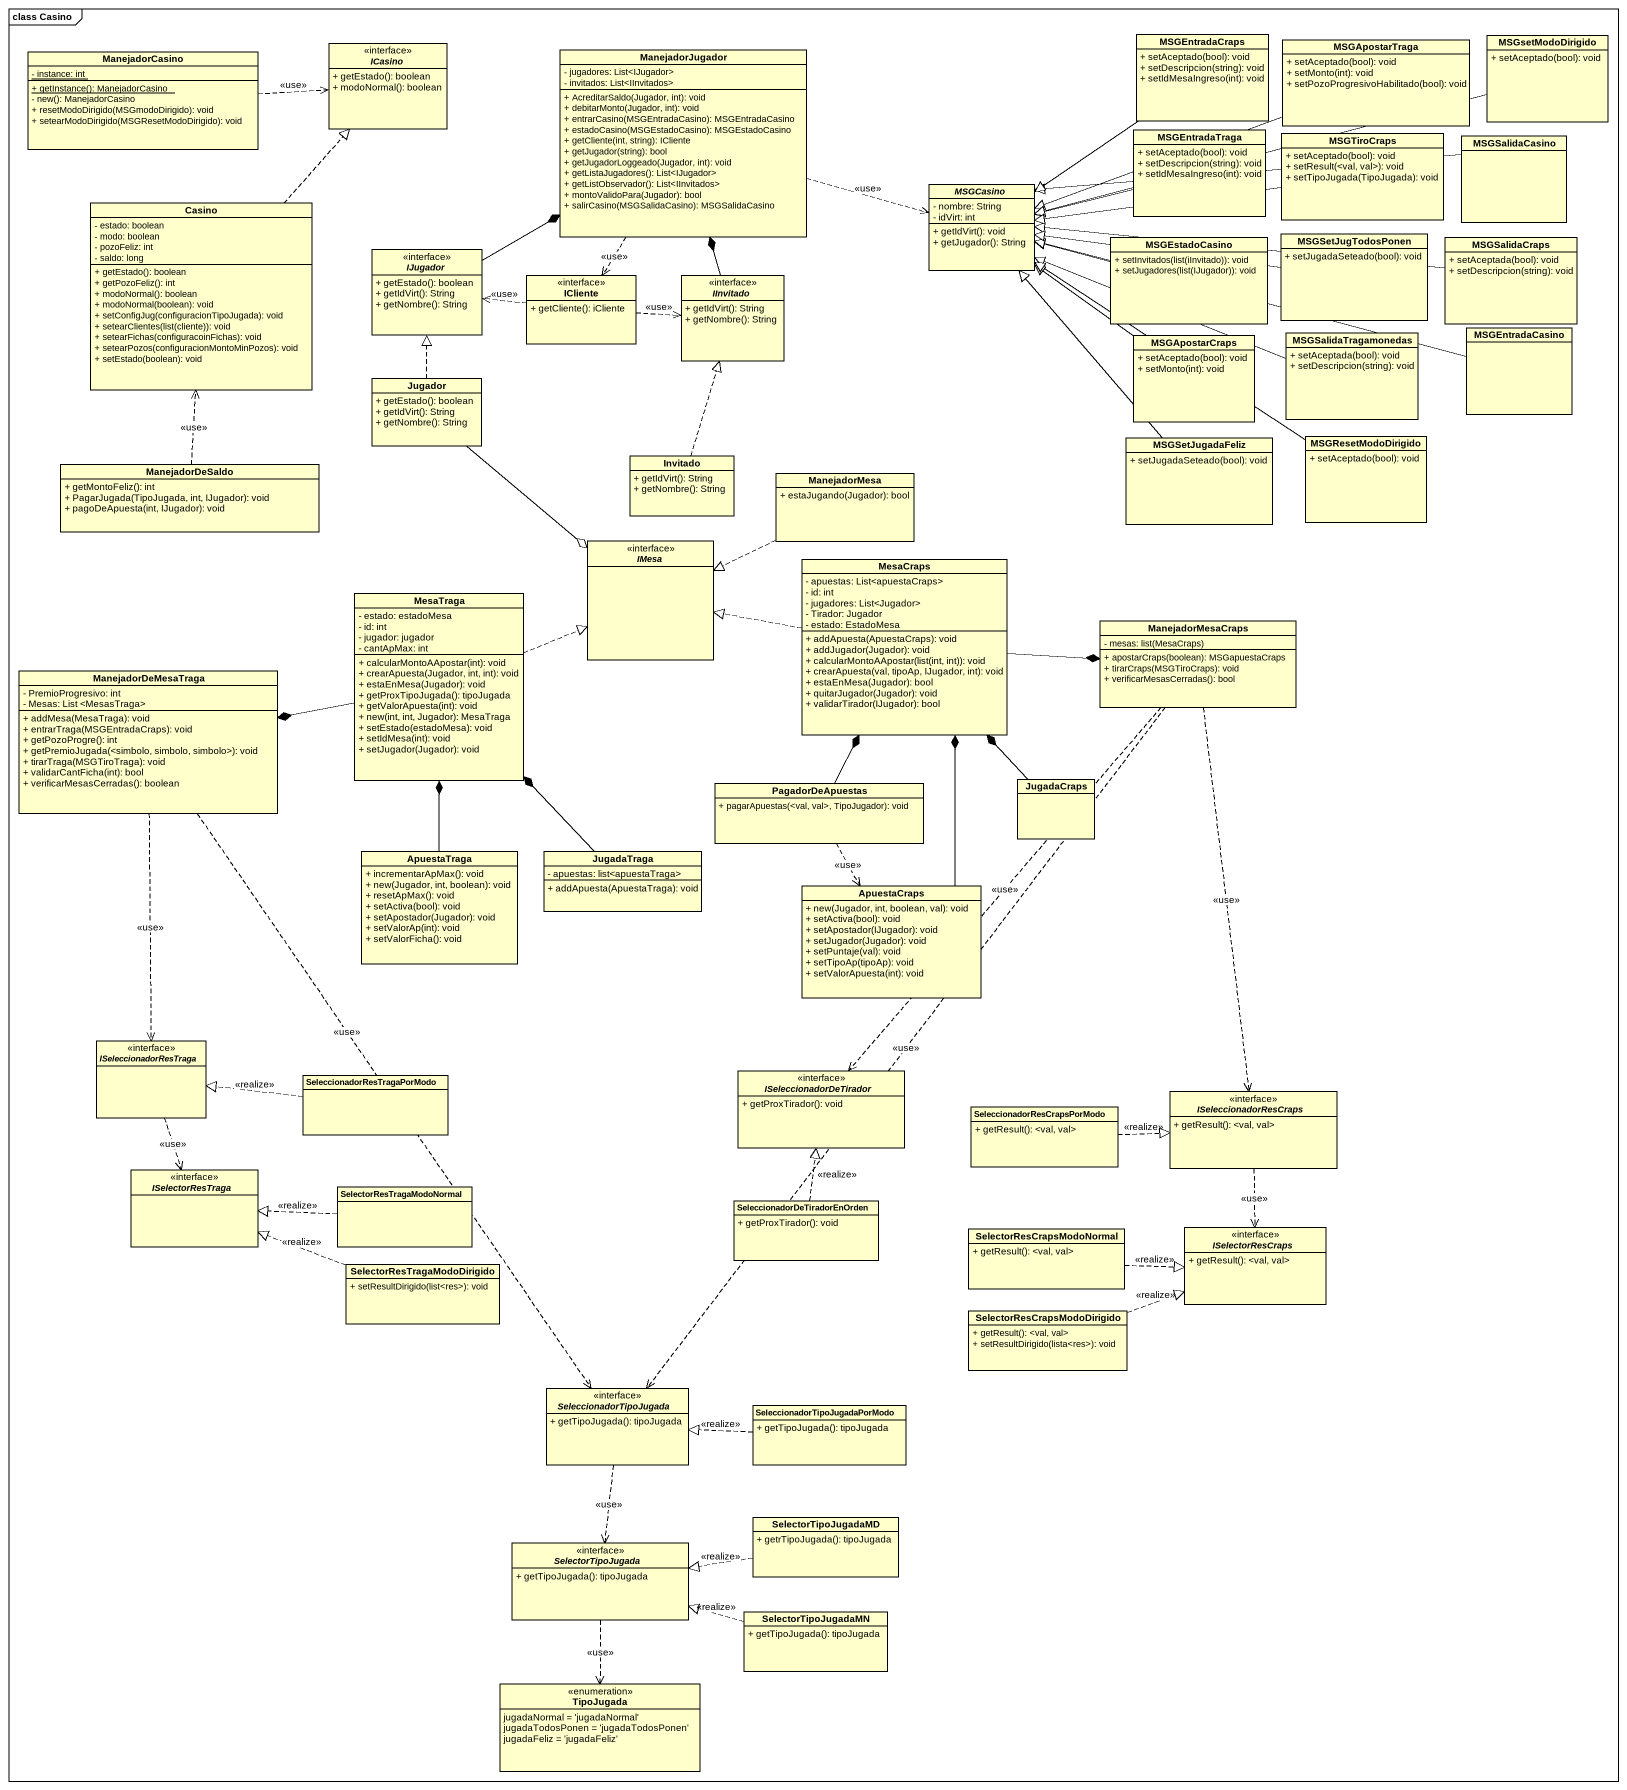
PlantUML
@startuml
mainframe class Casino
hide circle
hide empty members
skinparam classAttributeIconSize 0
interface ICasino <<interface>> {
  + getEstado(): boolean
  + modoNormal(): boolean
}
class MSGEntradaCraps {
  + setAceptado(bool): void
  + setDescripcion(string): void
  + setIdMesaIngreso(int): void
}
class MSGApostarTraga {
  + setAceptado(bool): void
  + setMonto(int): void
  + setPozoProgresivoHabilitado(bool): void
}
class MSGsetModoDirigido {
  + setAceptado(bool): void
}
class ManejadorCasino {
  {static} - instance: int
  {static} + getInstance(): ManejadorCasino
  - new(): ManejadorCasino
  + resetModoDirigido(MSGmodoDirigido): void
  + setearModoDirigido(MSGResetModoDirigido): void
}
class ManejadorJugador {
  - jugadores: List<IJugador>
  - invitados: List<IInvitados>
  + AcreditarSaldo(Jugador, int): void
  + debitarMonto(Jugador, int): void
  + entrarCasino(MSGEntradaCasino): MSGEntradaCasino
  + estadoCasino(MSGEstadoCasino): MSGEstadoCasino
  + getCliente(int, string): ICliente
  + getJugador(string): bool
  + getJugadorLoggeado(Jugador, int): void
  + getListaJugadores(): List<IJugador>
  + getListObservador(): List<IInvitados>
  + montoValidoPara(Jugador): bool
  + salirCasino(MSGSalidaCasino): MSGSalidaCasino
}
class MSGEntradaTraga {
  + setAceptado(bool): void
  + setDescripcion(string): void
  + setIdMesaIngreso(int): void
}
class MSGTiroCraps {
  + setAceptado(bool): void
  + setResult(<val, val>): void
  + setTipoJugada(TipoJugada): void
}
class MSGSalidaCasino
abstract class MSGCasino {
  - nombre: String
  - idVirt: int
  + getIdVirt(): void
  + getJugador(): String
}
class Casino {
  - estado: boolean
  - modo: boolean
  - pozoFeliz: int
  - saldo: long
  + getEstado(): boolean
  + getPozoFeliz(): int
  + modoNormal(): boolean
  + modoNormal(boolean): void
  + setConfigJug(configuracionTipoJugada): void
  + setearClientes(list(cliente)): void
  + setearFichas(configuracoinFichas): void
  + setearPozos(configuracionMontoMinPozos): void
  + setEstado(boolean): void
}
class MSGEstadoCasino {
  + setInvitados(list(iInvitado)): void
  + setJugadores(list(IJugador)): void
}
class MSGSetJugTodosPonen {
  + setJugadaSeteado(bool): void
}
class MSGSalidaCraps {
  + setAceptada(bool): void
  + setDescripcion(string): void
}
interface IJugador <<interface>> {
  + getEstado(): boolean
  + getIdVirt(): String
  + getNombre(): String
}
class ICliente <<interface>> {
  + getCliente(): iCliente
}
interface IInvitado <<interface>> {
  + getIdVirt(): String
  + getNombre(): String
}
class MSGApostarCraps {
  + setAceptado(bool): void
  + setMonto(int): void
}
class MSGSalidaTragamonedas {
  + setAceptada(bool): void
  + setDescripcion(string): void
}
class MSGEntradaCasino
class Jugador {
  + getEstado(): boolean
  + getIdVirt(): String
  + getNombre(): String
}
class ManejadorDeSaldo {
  + getMontoFeliz(): int
  + PagarJugada(TipoJugada, int, IJugador): void
  + pagoDeApuesta(int, IJugador): void
}
class Invitado {
  + getIdVirt(): String
  + getNombre(): String
}
class MSGSetJugadaFeliz {
  + setJugadaSeteado(bool): void
}
class MSGResetModoDirigido {
  + setAceptado(bool): void
}
class ManejadorMesa {
  + estaJugando(Jugador): bool
}
interface IMesa <<interface>>
class MesaCraps {
  - apuestas: List<apuestaCraps>
  - id: int
  - jugadores: List<Jugador>
  - Tirador: Jugador
  - estado: EstadoMesa
  + addApuesta(ApuestaCraps): void
  + addJugador(Jugador): void
  + calcularMontoAApostar(list(int, int)): void
  + crearApuesta(val, tipoAp, IJugador, int): void
  + estaEnMesa(Jugador): bool
  + quitarJugador(Jugador): void
  + validarTirador(IJugador): bool
}
class MesaTraga {
  - estado: estadoMesa
  - id: int
  - jugador: jugador
  - cantApMax: int
  + calcularMontoAApostar(int): void
  + crearApuesta(Jugador, int, int): void
  + estaEnMesa(Jugador): void
  + getProxTipoJugada(): tipoJugada
  + getValorApuesta(int): void
  + new(int, int, Jugador): MesaTraga
  + setEstado(estadoMesa): void
  + setIdMesa(int): void
  + setJugador(Jugador): void
}
class ManejadorMesaCraps {
  {field} - mesas: list(MesaCraps)
  + apostarCraps(boolean): MSGapuestaCraps
  + tirarCraps(MSGTiroCraps): void
  + verificarMesasCerradas(): bool
}
class ManejadorDeMesaTraga {
  - PremioProgresivo: int
  - Mesas: List <MesasTraga>
  + addMesa(MesaTraga): void
  + entrarTraga(MSGEntradaCraps): void
  + getPozoProgre(): int
  + getPremioJugada(<simbolo, simbolo, simbolo>): void
  + tirarTraga(MSGTiroTraga): void
  + validarCantFicha(int): bool
  + verificarMesasCerradas(): boolean
}
class JugadaCraps
class PagadorDeApuestas {
  + pagarApuestas(<val, val>, TipoJugador): void
}
class ApuestaTraga {
  + incrementarApMax(): void
  + new(Jugador, int, boolean): void
  + resetApMax(): void
  + setActiva(bool): void
  + setApostador(Jugador): void
  + setValorAp(int): void
  + setValorFicha(): void
}
class JugadaTraga {
  - apuestas: list<apuestaTraga>
  + addApuesta(ApuestaTraga): void
}
class ApuestaCraps {
  + new(Jugador, int, boolean, val): void
  + setActiva(bool): void
  + setApostador(IJugador): void
  + setJugador(Jugador): void
  + setPuntaje(val): void
  + setTipoAp(tipoAp): void
  + setValorApuesta(int): void
}
interface ISeleccionadorResTraga <<interface>>
class SeleccionadorResTragaPorModo
interface ISeleccionadorDeTirador <<interface>> {
  + getProxTirador(): void
}
class SeleccionadorResCrapsPorModo {
  + getResult(): <val, val>
}
interface ISeleccionadorResCraps <<interface>> {
  + getResult(): <val, val>
}
interface ISelectorResTraga <<interface>>
class SelectorResTragaModoNormal
class "SeleccionadorDeTiradorEnOrden" as SeleccionadorDeTiradorEnOrde {
  + getProxTirador(): void
}
class SelectorResCrapsModoNormal {
  + getResult(): <val, val>
}
interface ISelectorResCraps <<interface>> {
  + getResult(): <val, val>
}
class SelectorResTragaModoDirigido {
  + setResultDirigido(list<res>): void
}
class SelectorResCrapsModoDirigido {
  + getResult(): <val, val>
  + setResultDirigido(lista<res>): void
}
interface SeleccionadorTipoJugada <<interface>> {
  + getTipoJugada(): tipoJugada
}
class "SeleccionadorTipoJugadaPorModo" as SeleccionadorTipoJugadaPorMo {
  + getTipoJugada(): tipoJugada
}
interface SelectorTipoJugada <<interface>> {
  + getTipoJugada(): tipoJugada
}
class SelectorTipoJugadaMD {
  + getrTipoJugada(): tipoJugada
}
class SelectorTipoJugadaMN {
  + getTipoJugada(): tipoJugada
}
enum TipoJugada {
  jugadaNormal = 'jugadaNormal'
  jugadaTodosPonen = 'jugadaTodosPonen'
  jugadaFeliz = 'jugadaFeliz'
}
MSGEntradaCraps --|> MSGCasino
MSGApostarTraga -left-|> MSGCasino
MSGsetModoDirigido -left-|> MSGCasino
ManejadorCasino .right.> ICasino : <<use>>
ManejadorJugador .right.> MSGCasino : <<use>>
ManejadorJugador ..> ICliente : <<use>>
MSGEntradaTraga -left-|> MSGCasino
MSGTiroCraps -left-|> MSGCasino
MSGSalidaCasino -left-|> MSGCasino
Casino .up.|> ICasino
MSGEstadoCasino -left-|> MSGCasino
MSGSetJugTodosPonen -left-|> MSGCasino
MSGSalidaCraps -left-|> MSGCasino
IJugador -right-* ManejadorJugador
ICliente .left.> IJugador : <<use>>
ICliente .right.> IInvitado : <<use>>
IInvitado -up-* ManejadorJugador
MSGApostarCraps -up-|> MSGCasino
MSGSalidaTragamonedas -left-|> MSGCasino
MSGEntradaCasino -left-|> MSGCasino
Jugador .up.|> IJugador
Jugador --o IMesa
ManejadorDeSaldo .up.> Casino : <<use>>
Invitado .up.|> IInvitado
MSGSetJugadaFeliz -up-|> MSGCasino
MSGResetModoDirigido -up-|> MSGCasino
ManejadorMesa .left.|> IMesa
MesaCraps .left.|> IMesa
MesaCraps -right-* ManejadorMesaCraps
MesaTraga .right.|> IMesa
MesaTraga -left-* ManejadorDeMesaTraga
ManejadorMesaCraps ..> ISeleccionadorDeTirador : <<use>>
ManejadorMesaCraps ..> ISeleccionadorResCraps : <<use>>
ManejadorMesaCraps ..> SeleccionadorTipoJugada : <<use>>
ManejadorDeMesaTraga ..> ISeleccionadorResTraga : <<use>>
ManejadorDeMesaTraga ..> SeleccionadorTipoJugada : <<use>>
JugadaCraps -up-* MesaCraps
PagadorDeApuestas -up-* MesaCraps
PagadorDeApuestas ..> ApuestaCraps : <<use>>
ApuestaTraga -up-* MesaTraga
JugadaTraga -up-* MesaTraga
ApuestaCraps -up-* MesaCraps
ISeleccionadorResTraga ..> ISelectorResTraga : <<use>>
SeleccionadorResTragaPorModo .left.|> ISeleccionadorResTraga : <<realize>>
SeleccionadorResCrapsPorModo .right.|> ISeleccionadorResCraps : <<realize>>
ISeleccionadorResCraps ..> ISelectorResCraps : <<use>>
SelectorResTragaModoNormal .left.|> ISelectorResTraga : <<realize>>
SeleccionadorDeTiradorEnOrde .up.|> ISeleccionadorDeTirador : <<realize>>
SelectorResCrapsModoNormal .right.|> ISelectorResCraps : <<realize>>
SelectorResTragaModoDirigido .left.|> ISelectorResTraga : <<realize>>
SelectorResCrapsModoDirigido .right.|> ISelectorResCraps : <<realize>>
SeleccionadorTipoJugada ..> SelectorTipoJugada : <<use>>
SeleccionadorTipoJugadaPorMo .left.|> SeleccionadorTipoJugada : <<realize>>
SelectorTipoJugada ..> TipoJugada : <<use>>
SelectorTipoJugadaMD .left.|> SelectorTipoJugada : <<realize>>
SelectorTipoJugadaMN .left.|> SelectorTipoJugada : <<realize>>
@enduml
